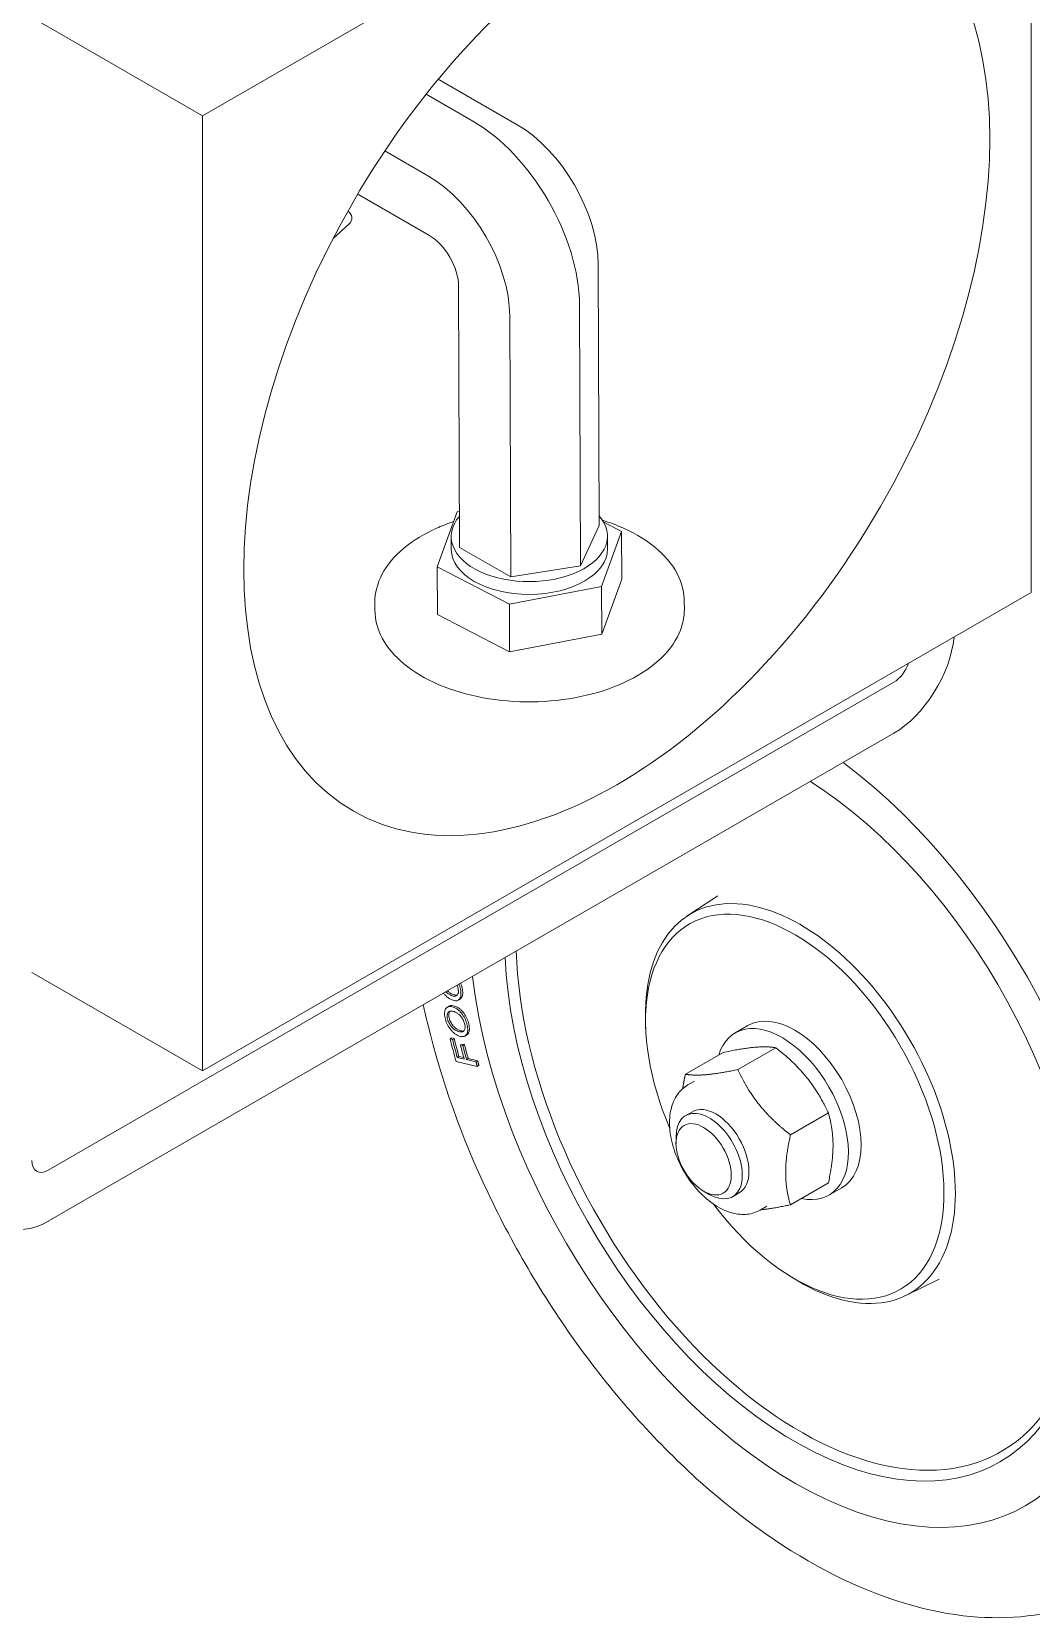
# Model space of a CAD drawing. Header units: millimetres. Extents: x 24 to 1656, y 24 to 1164.
# Drawn here: x 1011.2 to 1139.1, y 245.6 to 449 of the extents above; entities that cross this region are included whole.
import ezdxf

# ---------------------------------------------------------------- set-up
doc = ezdxf.new("R2010")
doc.units = ezdxf.units.MM
doc.header["$LTSCALE"] = 4
doc.layers.add('굵은실선_A3', color=7, linetype='Continuous', lineweight=18)

msp = doc.modelspace()

# ---------------------------------------------------------------- linework, layer by layer
at = {"layer": '굵은실선_A3'}
for p, q in [((1139.06, 499.43), (1033, 438.19)), ((1139.06, 377.17), (1139.06, 499.43)), ((962.29, 479.02), (1033, 438.19)), ((1073.27, 437.06), (1063.19, 442.89)), ((1067.6, 437.53), (1061.64, 440.97)), ((1033, 438.19), (1033, 315.93)), ((1061.95, 430.47), (1056.35, 433.7)), ((1061.97, 422.93), (1052.88, 428.18)), ((1051.62, 425.98), (1051.61, 425.99)), ((1049.73, 422.5), (1051.79, 424.37)), ((1083.66, 419.18), (1083.78, 385.77)), ((1065.79, 416.36), (1065.91, 382.95)), ((1081.26, 413.99), (1081.38, 380.58)), ((1072.33, 412.58), (1072.45, 379.17)), ((1065.61, 387.52), (1063.05, 380.47)), ((1065.89, 387.57), (1065.61, 387.52)), ((1081.38, 380.58), (1083.78, 385.77)), ((1084.09, 377.94), (1086.65, 384.99)), ((1086.65, 384.99), (1084.35, 386.18)), ((1084.85, 382.77), (1084.84, 384.39)), ((1086.67, 378.88), (1086.65, 384.99)), ((1064.85, 382.69), (1064.84, 384.32)), ((1065.91, 382.95), (1072.45, 379.17)), ((1063.05, 380.47), (1072.29, 375.68)), ((1063.07, 374.36), (1063.05, 380.47)), ((1072.45, 379.17), (1081.38, 380.58)), ((1084.11, 371.83), (1086.67, 378.88)), ((1033, 315.93), (1139.06, 377.17)), ((1072.29, 375.68), (1084.09, 377.94)), ((1084.11, 371.83), (1084.09, 377.94)), ((1055.08, 374.92), (1055.07, 375.9)), ((1063.07, 374.36), (1072.31, 369.57)), ((1072.31, 369.57), (1072.29, 375.68)), ((1094.68, 375.06), (1094.67, 376.04)), ((1072.31, 369.57), (1084.11, 371.83)), ((1121.47, 365.68), (1013.28, 303.22)), ((1013.28, 296.69), (1121.47, 359.15)), ((1094.98, 335.73), (1098.94, 338.36)), ((1011.16, 328.53), (1033, 315.93)), ((1064.35, 324.1), (1064.56, 324.22)), ((1065.73, 324.97), (1065.94, 325.1)), ((1089.75, 321.13), (1089.71, 321.92)), ((1101.18, 320.8), (1102.81, 321.74)), ((1064.69, 320.03), (1064.9, 320.15)), ((1064.99, 319.95), (1064.69, 320.03)), ((1064.9, 320.15), (1065.2, 320.08)), ((1064.99, 319.95), (1065.2, 320.08)), ((1066.01, 319.25), (1066.23, 319.37)), ((1066.23, 319.37), (1066.53, 319.3)), ((1066.31, 319.18), (1066.53, 319.3)), ((1066.59, 320.39), (1066.81, 320.51)), ((1065.6, 317.65), (1065.82, 317.77)), ((1066.49, 317.44), (1065.6, 317.65)), ((1065.82, 317.77), (1066.44, 317.63)), ((1066.31, 319.18), (1066.01, 319.25)), ((1066.79, 317.37), (1067.01, 317.5)), ((1068.01, 317.09), (1066.79, 317.37)), ((1067.01, 317.5), (1068.23, 317.21)), ((1099.66, 318.3), (1094.81, 315.49)), ((1106.38, 318.9), (1101.52, 316.09)), ((1065.46, 317.15), (1068.17, 316.51)), ((1068.01, 317.09), (1068.23, 317.21)), ((1068.17, 316.51), (1068.38, 316.64)), ((1095.14, 314.13), (1095.99, 314.62)), ((1094.85, 310.21), (1095.7, 310.7)), ((1108.24, 307.74), (1113.1, 310.54)), ((1093.61, 306.65), (1093.61, 307.47)), ((1113.1, 301.58), (1108.24, 298.78)), ((1097.14, 300.53), (1097.85, 300.12)), ((1100.85, 299.82), (1101.7, 300.31)), ((1113.18, 300.01), (1114.81, 300.95)), ((1104.39, 298.11), (1105.24, 298.6)), ((1107.76, 289.94), (1108.42, 289.52)), ((1123.01, 287.17), (1127.27, 289.28))]:
    msp.add_line(p, q, dxfattribs=at)
msp.add_arc((1051.12, 425.11), 1, 312.2503, 60, dxfattribs=at)
for centre, major_axis in [((1086.03, 407.68), (-33.75, -58.46)), ((1097.14, 304.61), (-2.5, 4.33))]:
    msp.add_ellipse(centre, major_axis=major_axis, ratio=0.57735, dxfattribs=at)
for centre, major_axis, ratio, start_param, end_param in [((1067.65, 421.85), (9.68, -16.64), 0.574978, 0.783356, 2.354152), ((1073.32, 425.15), (7.36, -12.64), 0.574978, 0.783356, 2.354152), ((1061.99, 418.55), (7.36, -12.64), 0.574978, 0.783356, 2.354152), ((1061.99, 418.55), (2.7, -4.65), 0.574978, 0.783356, 2.354152), ((1074.84, 384.36), (10, 0.04), 0.579713, 2.676929, 6.747849), ((1074.85, 382.73), (10, 0.04), 0.579713, 3.141593, 6.283185), ((1121.47, 368.13), (-5.5, -9.53), 0.57735, 0.785398, 2.231215), ((1121.47, 368.13), (1.5, 2.6), 0.57735, 3.926991, 5.023095), ((1108.81, 311.34), (29.5, -51.1), 0.57735, 4.07588, 8.49049), ((1108.81, 311.34), (26.25, -45.47), 0.57735, 3.980894, 8.585476), ((1109.52, 311.75), (-25.72, 44.55), 0.57735, 5.451555, 5.462399), ((1108.81, 311.34), (13.5, -23.38), 0.57735, 4.92093, 10.787033), ((1109.52, 311.75), (14.03, -24.29), 0.57735, 5.442448, 10.265515), ((1109.52, 311.75), (25.72, -44.55), 0.57735, 3.962379, 7.114815), ((1107.18, 310.4), (6, -10.39), 0.57735, 5.794582, 9.913381), ((1108.81, 311.34), (-6, 10.39), 0.57735, 3.141593, 6.283185), ((1599.27, 626.8), (-117.83, -746.16), 0.739775, 5.249345, 5.253547), ((1595.55, 624.41), (116.94, 740.53), 0.739775, 2.107734, 2.111121), ((1595.76, 624.53), (-116.94, -740.53), 0.739775, 5.249327, 5.252714), ((1580.94, 615.01), (-113.41, -718.17), 0.739775, 5.250013, 5.252746), ((1584.47, 617.29), (-114.3, -723.82), 0.739775, 5.250026, 5.252737), ((1580.73, 614.89), (113.41, 718.17), 0.739775, 2.10842, 2.111153), ((1097.85, 305.02), (-3, 5.2), 0.57735, 2.356194, 7.068583), ((1098.7, 305.51), (-3, 5.2), 0.57735, 3.141593, 6.283185), ((1013.28, 305.67), (-1.5, -2.6), 0.57735, 5.497787, 7.068583), ((1013.28, 305.67), (-5.5, -9.53), 0.57735, 5.497787, 7.068583)]:
    msp.add_ellipse(centre, major_axis=major_axis, ratio=ratio, start_param=start_param, end_param=end_param, dxfattribs=at)
for points, knots in [([(1084.2, 386.42), (1085.14, 386.13), (1086.04, 385.79), (1088.59, 384.64), (1090.08, 383.71), (1092.48, 381.6), (1093.4, 380.41), (1094.43, 378.14), (1094.67, 377.09), (1094.67, 376.04)], [7.567419, 7.567419, 7.567419, 7.567419, 7.731535, 7.731535, 8.058294, 8.058294, 8.382704, 8.382704, 8.637321, 8.637321, 8.637321, 8.637321]), ([(1055.07, 375.9), (1055.07, 377.12), (1055.38, 378.35), (1056.61, 380.7), (1057.55, 381.82), (1059.98, 383.86), (1061.49, 384.76), (1063.83, 385.78), (1064.48, 386.03), (1065.15, 386.25)], [5.495728, 5.495728, 5.495728, 5.495728, 5.792551, 5.792551, 6.103424, 6.103424, 6.428453, 6.428453, 6.547094, 6.547094, 6.547094, 6.547094]), ([(1055.08, 374.92), (1055.08, 373.69), (1055.4, 372.47), (1056.65, 370.13), (1057.6, 369.02), (1060.04, 366.99), (1061.56, 366.1), (1065, 364.63), (1066.92, 364.07), (1070.97, 363.33), (1073.08, 363.15), (1077.3, 363.2), (1079.41, 363.43), (1083.4, 364.26), (1085.28, 364.86), (1088.65, 366.41), (1090.13, 367.35), (1092.52, 369.48), (1093.44, 370.68), (1094.45, 372.96), (1094.68, 374.01), (1094.68, 375.06)], [0.787457, 0.787457, 0.787457, 0.787457, 1.08428, 1.08428, 1.395154, 1.395154, 1.720182, 1.720182, 2.046879, 2.046879, 2.372468, 2.372468, 2.697591, 2.697591, 3.023264, 3.023264, 3.350023, 3.350023, 3.674433, 3.674433, 3.92905, 3.92905, 3.92905, 3.92905]), ([(1063.86, 325.88), (1063.89, 325.84), (1063.93, 325.79), (1063.97, 325.74), (1064.06, 325.64), (1064.15, 325.54), (1064.25, 325.45), (1064.36, 325.36), (1064.46, 325.28), (1064.56, 325.21), (1064.68, 325.14), (1064.79, 325.08), (1064.9, 325.03)], [-0.1657147, -0.1657147, -0.1657147, -0.1657147, -0.1468953, -0.1468953, -0.1468953, -0.1010914, -0.1010914, -0.1010914, -0.0522115, -0.0522115, -0.0522115, 0, 0, 0, 0]), ([(1064.81, 325.61), (1064.7, 325.66), (1064.6, 325.71), (1064.49, 325.78), (1064.48, 325.79), (1064.46, 325.8), (1064.45, 325.81), (1064.35, 325.87), (1064.25, 325.96), (1064.15, 326.05)], [-0.1519909, -0.1519909, -0.1519909, -0.1519909, -0.102532, -0.102532, -0.102532, -0.0969261, -0.0969261, -0.0969261, -0.0497761, -0.0497761, -0.0497761, -0.0497761]), ([(1064.36, 326.18), (1064.46, 326.08), (1064.57, 326), (1064.67, 325.93), (1064.76, 325.87), (1064.85, 325.82), (1064.94, 325.77), (1064.97, 325.76), (1064.99, 325.75), (1065.02, 325.73)], [0.0497672, 0.0497672, 0.0497672, 0.0497672, 0.0971799, 0.0971799, 0.0971799, 0.1393158, 0.1393158, 0.1393158, 0.1519856, 0.1519856, 0.1519856, 0.1519856]), ([(1065.62, 325.64), (1065.59, 325.59), (1065.54, 325.55), (1065.49, 325.53), (1065.44, 325.5), (1065.37, 325.49), (1065.31, 325.49), (1065.17, 325.48), (1065.01, 325.53), (1064.85, 325.59), (1064.84, 325.6), (1064.82, 325.6), (1064.81, 325.61)], [-0.1509505, -0.1509505, -0.1509505, -0.1509505, -0.1178974, -0.1178974, -0.1178974, -0.0827209, -0.0827209, -0.0827209, -0.0074735, -0.0074735, -0.0074735, 0, 0, 0, 0]), ([(1065.02, 325.73), (1065.17, 325.67), (1065.33, 325.62), (1065.47, 325.61), (1065.52, 325.61), (1065.56, 325.61), (1065.61, 325.62)], [0, 0, 0, 0, 0.07399678, 0.07399678, 0.07399678, 0.09882697, 0.09882697, 0.09882697, 0.09882697]), ([(1065.59, 326.88), (1065.6, 326.86), (1065.6, 326.84), (1065.61, 326.82), (1065.68, 326.66), (1065.72, 326.51), (1065.74, 326.36)], [-0.05841514, -0.05841514, -0.05841514, -0.05841514, -0.05158473, -0.05158473, -0.05158473, 0, 0, 0, 0]), ([(1065.74, 326.36), (1065.77, 326.2), (1065.77, 326.07), (1065.75, 325.94), (1065.73, 325.82), (1065.68, 325.72), (1065.62, 325.64)], [-0.1057738, -0.1057738, -0.1057738, -0.1057738, -0.0539592, -0.0539592, -0.0539592, 0, 0, 0, 0]), ([(1066.06, 326.22), (1066.02, 326.45), (1065.96, 326.69), (1065.87, 326.93), (1065.85, 326.96), (1065.84, 326.99), (1065.83, 327.02)], [-0.15688088, -0.15688088, -0.15688088, -0.15688088, -0.07795384, -0.07795384, -0.07795384, -0.06770845, -0.06770845, -0.06770845, -0.06770845]), ([(1065.9, 325.13), (1065.99, 325.24), (1066.05, 325.39), (1066.08, 325.58), (1066.1, 325.77), (1066.09, 325.98), (1066.06, 326.22)], [-0.1571885, -0.1571885, -0.1571885, -0.1571885, -0.0791557, -0.0791557, -0.0791557, 0, 0, 0, 0]), ([(1066.04, 327.15), (1066.05, 327.13), (1066.06, 327.11), (1066.17, 326.84), (1066.23, 326.58), (1066.27, 326.34)], [0.06757792, 0.06757792, 0.06757792, 0.06757792, 0.07329487, 0.07329487, 0.15688716, 0.15688716, 0.15688716, 0.15688716]), ([(1066.27, 326.34), (1066.31, 326.11), (1066.32, 325.89), (1066.29, 325.7), (1066.26, 325.52), (1066.2, 325.37), (1066.12, 325.25)], [0, 0, 0, 0, 0.078961, 0.078961, 0.078961, 0.1571894, 0.1571894, 0.1571894, 0.1571894]), ([(1144.6, 247.45), (1140.17, 245.99), (1135.33, 245.6), (1124.93, 246.82), (1119.33, 248.63), (1107.97, 254.36), (1102.22, 258.38), (1091.3, 268.14), (1086.14, 273.88), (1076.92, 286.47), (1072.85, 293.32), (1066.17, 307.45), (1063.57, 314.74), (1061.63, 322.74), (1061.44, 323.56), (1061.26, 324.39)], [0.904816, 0.904816, 0.904816, 0.904816, 1.192162, 1.192162, 1.507693, 1.507693, 1.838526, 1.838526, 2.16928, 2.16928, 2.498335, 2.498335, 2.827267, 2.827267, 2.865197, 2.865197, 2.865197, 2.865197]), ([(1064.12, 323.87), (1064.05, 323.73), (1064, 323.57), (1063.99, 323.37), (1063.98, 323.17), (1064, 322.95), (1064.05, 322.72)], [-0.1568633, -0.1568633, -0.1568633, -0.1568633, -0.0789212, -0.0789212, -0.0789212, 0, 0, 0, 0]), ([(1065.07, 324.1), (1064.95, 324.14), (1064.83, 324.17), (1064.72, 324.17), (1064.62, 324.18), (1064.53, 324.17), (1064.44, 324.14), (1064.31, 324.09), (1064.2, 324), (1064.12, 323.87)], [-0.1930322, -0.1930322, -0.1930322, -0.1930322, -0.1348993, -0.1348993, -0.1348993, -0.0818539, -0.0818539, -0.0818539, 0, 0, 0, 0]), ([(1064.36, 322.61), (1064.33, 322.77), (1064.32, 322.91), (1064.33, 323.04), (1064.34, 323.17), (1064.37, 323.28), (1064.42, 323.37)], [-0.1054434, -0.1054434, -0.1054434, -0.1054434, -0.0538676, -0.0538676, -0.0538676, 0, 0, 0, 0]), ([(1064.42, 323.37), (1064.46, 323.43), (1064.5, 323.47), (1064.54, 323.5), (1064.59, 323.54), (1064.65, 323.56), (1064.71, 323.57), (1064.77, 323.58), (1064.83, 323.58), (1064.89, 323.58), (1064.97, 323.57), (1065.06, 323.55), (1065.15, 323.52), (1065.17, 323.52), (1065.18, 323.51), (1065.2, 323.51)], [-0.1509375, -0.1509375, -0.1509375, -0.1509375, -0.1178884, -0.1178884, -0.1178884, -0.082716, -0.082716, -0.082716, -0.0512499, -0.0512499, -0.0512499, -0.0074888, -0.0074888, -0.0074888, 0, 0, 0, 0]), ([(1064.64, 323.5), (1064.59, 323.41), (1064.55, 323.3), (1064.54, 323.17), (1064.53, 323.11), (1064.53, 323.04), (1064.54, 322.97), (1064.55, 322.89), (1064.56, 322.82), (1064.57, 322.74)], [0, 0, 0, 0, 0.052226, 0.052226, 0.052226, 0.078355, 0.078355, 0.078355, 0.104906, 0.104906, 0.104906, 0.104906]), ([(1064.56, 324.22), (1064.59, 324.24), (1064.62, 324.25), (1064.65, 324.26), (1064.74, 324.29), (1064.83, 324.3), (1064.94, 324.3), (1065.05, 324.29), (1065.16, 324.26), (1065.28, 324.22)], [0.0611935, 0.0611935, 0.0611935, 0.0611935, 0.0810109, 0.0810109, 0.0810109, 0.1349101, 0.1349101, 0.1349101, 0.1930092, 0.1930092, 0.1930092, 0.1930092]), ([(1064.9, 325.03), (1065.02, 324.98), (1065.14, 324.94), (1065.25, 324.92), (1065.36, 324.9), (1065.46, 324.89), (1065.55, 324.91), (1065.69, 324.94), (1065.81, 325.01), (1065.9, 325.13)], [-0.1930548, -0.1930548, -0.1930548, -0.1930548, -0.1349261, -0.1349261, -0.1349261, -0.0818799, -0.0818799, -0.0818799, 0, 0, 0, 0]), ([(1066.27, 323.15), (1066.19, 323.27), (1066.1, 323.38), (1065.91, 323.58), (1065.81, 323.67), (1065.61, 323.83), (1065.5, 323.9), (1065.29, 324.02), (1065.18, 324.07), (1065.07, 324.1)], [-0.1923301, -0.1923301, -0.1923301, -0.1923301, -0.1469125, -0.1469125, -0.1011005, -0.1011005, -0.0521749, -0.0521749, 0, 0, 0, 0]), ([(1065.2, 323.51), (1065.3, 323.47), (1065.4, 323.43), (1065.51, 323.37), (1065.52, 323.37), (1065.53, 323.36), (1065.55, 323.35), (1065.65, 323.29), (1065.75, 323.22), (1065.85, 323.13), (1065.96, 323.04), (1066.06, 322.93), (1066.15, 322.8)], [-0.1520021, -0.1520021, -0.1520021, -0.1520021, -0.1025275, -0.1025275, -0.1025275, -0.096939, -0.096939, -0.096939, -0.049642, -0.049642, -0.049642, 0, 0, 0, 0]), ([(1065.28, 324.22), (1065.42, 324.18), (1065.57, 324.11), (1065.71, 324.02), (1065.75, 324), (1065.8, 323.97), (1065.84, 323.94), (1065.95, 323.86), (1066.06, 323.76), (1066.17, 323.65), (1066.28, 323.54), (1066.39, 323.41), (1066.48, 323.27)], [0, 0, 0, 0, 0.0675075, 0.0675075, 0.0675075, 0.0876129, 0.0876129, 0.0876129, 0.140055, 0.140055, 0.140055, 0.1923576, 0.1923576, 0.1923576, 0.1923576]), ([(1064.05, 322.72), (1064.1, 322.48), (1064.18, 322.24), (1064.29, 322), (1064.39, 321.76), (1064.52, 321.54), (1064.67, 321.34)], [-0.1571839, -0.1571839, -0.1571839, -0.1571839, -0.0780276, -0.0780276, -0.0780276, 0, 0, 0, 0]), ([(1064.79, 321.69), (1064.69, 321.83), (1064.59, 321.98), (1064.52, 322.15), (1064.45, 322.3), (1064.39, 322.46), (1064.36, 322.61)], [-0.1057833, -0.1057833, -0.1057833, -0.1057833, -0.0518207, -0.0518207, -0.0518207, 0, 0, 0, 0]), ([(1064.57, 322.74), (1064.61, 322.58), (1064.66, 322.43), (1064.73, 322.27), (1064.81, 322.11), (1064.9, 321.95), (1065, 321.81)], [0, 0, 0, 0, 0.0517531, 0.0517531, 0.0517531, 0.1057825, 0.1057825, 0.1057825, 0.1057825]), ([(1064.67, 321.34), (1064.75, 321.22), (1064.84, 321.11), (1064.94, 321.01), (1065.03, 320.91), (1065.13, 320.82), (1065.23, 320.74), (1065.33, 320.66), (1065.44, 320.59), (1065.54, 320.53), (1065.65, 320.47), (1065.76, 320.42), (1065.87, 320.39)], [-0.1923045, -0.1923045, -0.1923045, -0.1923045, -0.1468953, -0.1468953, -0.1468953, -0.1010914, -0.1010914, -0.1010914, -0.0522115, -0.0522115, -0.0522115, 0, 0, 0, 0]), ([(1065.74, 320.98), (1065.64, 321.01), (1065.53, 321.06), (1065.43, 321.11), (1065.42, 321.12), (1065.4, 321.13), (1065.39, 321.13), (1065.29, 321.19), (1065.19, 321.26), (1065.09, 321.35), (1064.98, 321.45), (1064.88, 321.56), (1064.79, 321.69)], [-0.1519909, -0.1519909, -0.1519909, -0.1519909, -0.102532, -0.102532, -0.102532, -0.0969261, -0.0969261, -0.0969261, -0.0496306, -0.0496306, -0.0496306, 0, 0, 0, 0]), ([(1065, 321.81), (1065.09, 321.68), (1065.19, 321.57), (1065.3, 321.48), (1065.4, 321.39), (1065.5, 321.31), (1065.61, 321.26), (1065.72, 321.19), (1065.84, 321.14), (1065.95, 321.1)], [0, 0, 0, 0, 0.0492447, 0.0492447, 0.0492447, 0.0971799, 0.0971799, 0.0971799, 0.1519856, 0.1519856, 0.1519856, 0.1519856]), ([(1066.15, 322.8), (1066.25, 322.66), (1066.34, 322.5), (1066.42, 322.34), (1066.49, 322.19), (1066.54, 322.03), (1066.57, 321.88)], [-0.1054643, -0.1054643, -0.1054643, -0.1054643, -0.0515847, -0.0515847, -0.0515847, 0, 0, 0, 0]), ([(1066.88, 321.77), (1066.83, 322.01), (1066.76, 322.25), (1066.65, 322.49), (1066.55, 322.72), (1066.42, 322.94), (1066.27, 323.15)], [-0.1568809, -0.1568809, -0.1568809, -0.1568809, -0.0779538, -0.0779538, -0.0779538, 0, 0, 0, 0]), ([(1066.48, 323.27), (1066.62, 323.08), (1066.74, 322.87), (1066.96, 322.4), (1067.04, 322.15), (1067.1, 321.9)], [0, 0, 0, 0, 0.0732949, 0.0732949, 0.1568872, 0.1568872, 0.1568872, 0.1568872]), ([(1066.57, 321.88), (1066.61, 321.72), (1066.62, 321.58), (1066.61, 321.45), (1066.6, 321.32), (1066.56, 321.2), (1066.51, 321.11)], [-0.1057738, -0.1057738, -0.1057738, -0.1057738, -0.0539592, -0.0539592, -0.0539592, 0, 0, 0, 0]), ([(1066.82, 320.62), (1066.89, 320.75), (1066.93, 320.92), (1066.95, 321.11), (1066.96, 321.31), (1066.93, 321.54), (1066.88, 321.77)], [-0.1571885, -0.1571885, -0.1571885, -0.1571885, -0.0791557, -0.0791557, -0.0791557, 0, 0, 0, 0]), ([(1067.1, 321.9), (1067.15, 321.66), (1067.17, 321.44), (1067.16, 321.24), (1067.15, 321.04), (1067.1, 320.88), (1067.03, 320.74)], [0, 0, 0, 0, 0.078961, 0.078961, 0.078961, 0.1571894, 0.1571894, 0.1571894, 0.1571894]), ([(1066.51, 321.11), (1066.48, 321.06), (1066.44, 321.01), (1066.39, 320.98), (1066.34, 320.95), (1066.29, 320.93), (1066.23, 320.92), (1066.1, 320.89), (1065.94, 320.92), (1065.79, 320.96), (1065.77, 320.97), (1065.76, 320.97), (1065.74, 320.98)], [-0.1509505, -0.1509505, -0.1509505, -0.1509505, -0.1178974, -0.1178974, -0.1178974, -0.0827209, -0.0827209, -0.0827209, -0.0074735, -0.0074735, -0.0074735, 0, 0, 0, 0]), ([(1065.87, 320.39), (1065.99, 320.35), (1066.11, 320.32), (1066.22, 320.31), (1066.32, 320.31), (1066.41, 320.32), (1066.5, 320.35), (1066.63, 320.39), (1066.74, 320.48), (1066.82, 320.62)], [-0.1930548, -0.1930548, -0.1930548, -0.1930548, -0.1349261, -0.1349261, -0.1349261, -0.0818799, -0.0818799, -0.0818799, 0, 0, 0, 0]), ([(1065.95, 321.1), (1066.11, 321.05), (1066.26, 321.02), (1066.39, 321.03), (1066.42, 321.03), (1066.44, 321.04), (1066.46, 321.04)], [0, 0, 0, 0, 0.07399678, 0.07399678, 0.07399678, 0.08739724, 0.08739724, 0.08739724, 0.08739724]), ([(1104.39, 298.11), (1103.88, 297.82), (1103.31, 297.64), (1102.09, 297.5), (1101.44, 297.57), (1100.06, 297.93), (1099.32, 298.28), (1097.87, 299.22), (1097.15, 299.83), (1095.84, 301.24), (1095.24, 302.04), (1094.22, 303.73), (1093.8, 304.62), (1093.15, 306.44), (1092.93, 307.36), (1092.74, 309.17), (1092.76, 310.06), (1093.11, 311.66), (1093.41, 312.4), (1094.22, 313.47), (1094.65, 313.85), (1095.14, 314.13)], [0.785398, 0.785398, 0.785398, 0.785398, 1.033304, 1.033304, 1.305967, 1.305967, 1.630096, 1.630096, 1.97772, 1.97772, 2.322934, 2.322934, 2.665498, 2.665498, 3.009883, 3.009883, 3.35787, 3.35787, 3.688752, 3.688752, 3.926991, 3.926991, 3.926991, 3.926991])]:
    msp.add_open_spline(points, degree=3, knots=knots, dxfattribs=at)
for points in [[(1064.69, 323.57), (1064.67, 323.55), (1064.65, 323.52), (1064.64, 323.5)], [(1066.12, 325.25), (1066.07, 325.19), (1066.01, 325.13), (1065.94, 325.1)], [(1067.03, 320.74), (1066.97, 320.64), (1066.9, 320.56), (1066.81, 320.51)]]:
    msp.add_open_spline(points, degree=3, dxfattribs=at)
for points, weights in [([(1106.38, 318.9), (1104.14, 319.24), (1099.66, 318.3)], [1, 1.15470053838, 1]), ([(1113.1, 310.54), (1110.86, 315.37), (1106.38, 318.9)], [1, 1.15470053838, 1]), ([(1068.17, 316.51), (1068.09, 316.8), (1068.01, 317.09)], [1.00164039765, 1.00169878901, 1.00173057276]), ([(1068.23, 317.21), (1068.3, 316.92), (1068.38, 316.64)], [1.00173057276, 1.00169878901, 1.00164039765]), ([(1094.45, 313.64), (1094.59, 314.51), (1094.81, 315.49)], [1.01726911063, 1.01328362095, 1]), ([(1094.81, 315.49), (1096.01, 315.31), (1097.56, 315.45)], [1, 1.0379548493, 1]), ([(1097.56, 315.45), (1099.12, 315.59), (1101.52, 316.09)], [1, 1.0379548493, 1]), ([(1101.52, 316.09), (1102.72, 313.51), (1104.28, 311.57)], [1, 1.0379548493, 1]), ([(1104.28, 311.57), (1105.84, 309.63), (1108.24, 307.74)], [1, 1.0379548493, 1]), ([(1113.1, 301.58), (1114.22, 306.71), (1113.1, 310.54)], [1, 1.15470053838, 1]), ([(1108.24, 307.74), (1107.64, 304.99), (1107.64, 302.91)], [1, 1.0379548493, 1]), ([(1107.64, 302.91), (1107.64, 300.83), (1108.24, 298.78)], [1, 1.0379548493, 1]), ([(1108.24, 298.78), (1105.97, 298.3), (1104.46, 298.15)], [1, 1.03590570327, 1.00387702919])]:
    msp.add_rational_spline(points, weights, degree=2, dxfattribs=at)

doc.saveas('drawing.dxf')
